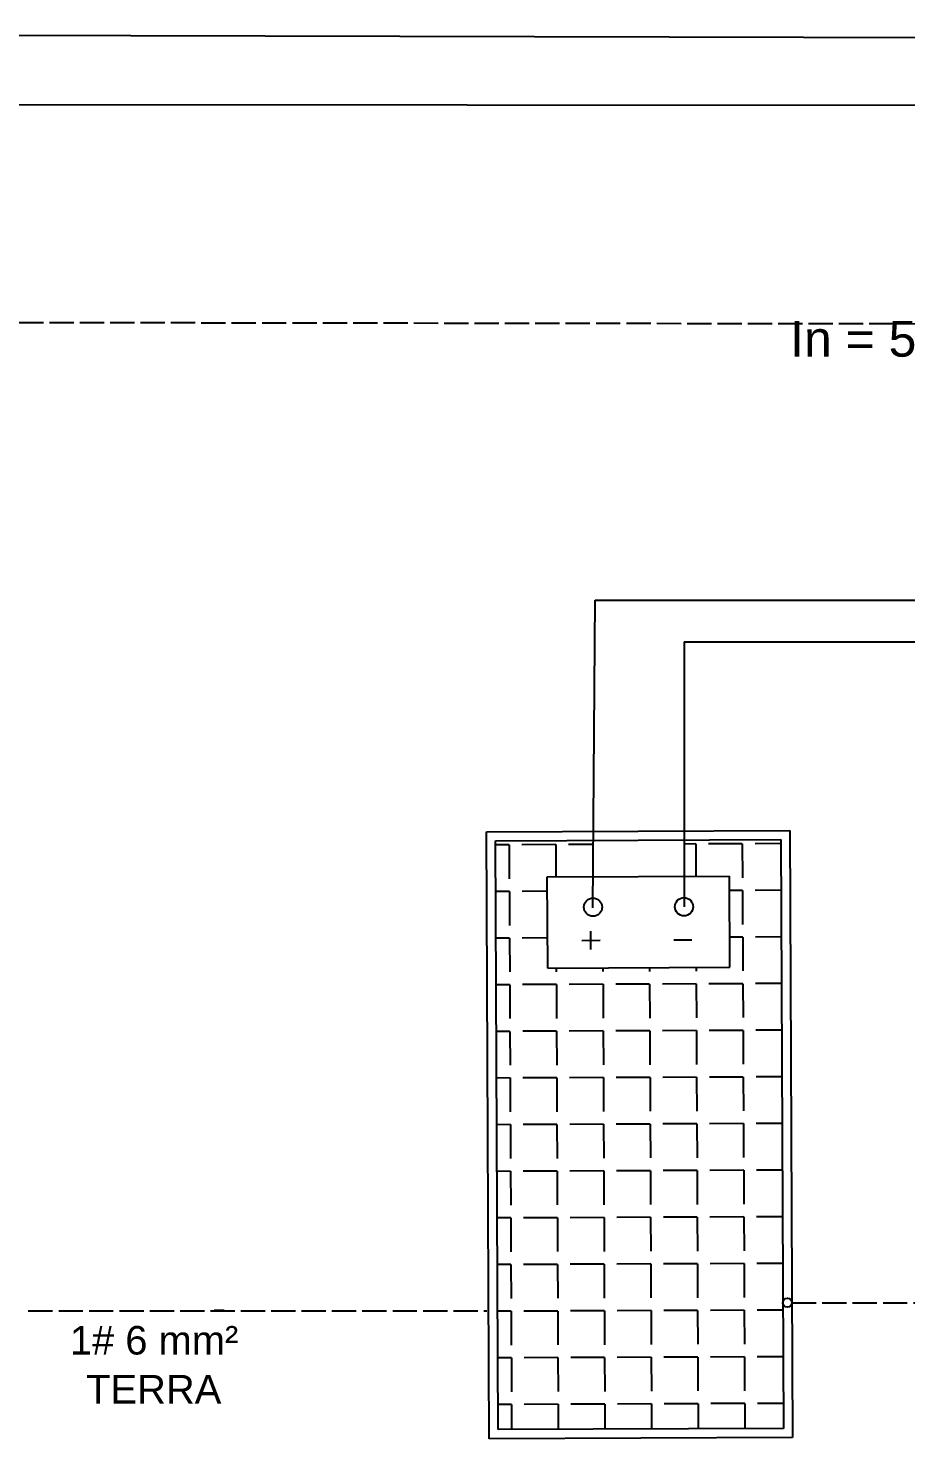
# Model space of a CAD drawing. Header units: millimetres. Extents: x 3165 to 8716, y -1118 to 2802.
# Drawn here: x 5212 to 5645, y 1162 to 1859 of the extents above; entities that cross this region are included whole.
import ezdxf

# ---------------------------------------------------------------- set-up
doc = ezdxf.new("R2010")
doc.units = ezdxf.units.MM
doc.linetypes.add('ACAD_ISO02W100', pattern=[15, 12, -3])
doc.layers.add('1', color=7, linetype='Continuous')
doc.layers.add('TERRA', color=3, linetype='ACAD_ISO02W100')
doc.styles.get("Standard").update_dxf_attribs({"font": 'arial.ttf'})

msp = doc.modelspace()

# ---------------------------------------------------------------- linework, layer by layer
for p, q in [((3744.36, 1858.58), (6458.99, 1852.16)), ((3749.21, 1821.46), (6456.82, 1820.31)), ((5490.41, 1424.15), (5491.53, 1576.2)), ((5491.53, 1576.2), (5817.06, 1576.2)), ((5535.51, 1555.5), (5827.8, 1555.5)), ((5535.51, 1555.5), (5535.51, 1424.6))]:
    msp.add_line(p, q)
at = {"layer": '1'}
for p, q in [((5437.88, 1461.77), (5587.78, 1462.41)), ((5439.15, 1161.97), (5437.88, 1461.77)), ((5442.39, 1457.29), (5583.3, 1457.89)), ((5443.63, 1166.49), (5442.39, 1457.29)), ((5583.3, 1457.89), (5584.54, 1167.09)), ((5587.78, 1462.41), (5589.05, 1162.61)), ((5467.95, 1439.41), (5557.89, 1439.8)), ((5468.15, 1394.45), (5467.95, 1439.41)), ((5558.08, 1394.83), (5557.89, 1439.8)), ((5485, 1408.13), (5493.99, 1408.17)), ((5489.52, 1403.65), (5489.48, 1412.64)), ((5530.37, 1408.32), (5539.36, 1408.36)), ((5468.15, 1394.45), (5558.08, 1394.83)), ((5584.54, 1167.09), (5443.63, 1166.49)), ((5589.05, 1162.61), (5439.15, 1161.97))]:
    msp.add_line(p, q, dxfattribs=at)
at = {"layer": '1', "linetype": 'Continuous'}
for p, q in [((5449.09, 1455.33), (5442.4, 1455.3)), ((5449.09, 1455.33), (5449.16, 1438.57)), ((5472.13, 1455.43), (5455.37, 1455.35)), ((5472.13, 1455.43), (5472.19, 1439.43)), ((5490.37, 1455.5), (5478.41, 1455.45)), ((5541.23, 1455.72), (5535.34, 1455.69)), ((5541.23, 1455.72), (5541.3, 1439.73)), ((5564.27, 1455.82), (5547.51, 1455.75)), ((5564.27, 1455.82), (5564.34, 1439.06)), ((5583.31, 1455.9), (5570.55, 1455.84)), ((5449.19, 1432.29), (5442.5, 1432.26)), ((5449.19, 1432.29), (5449.26, 1415.54)), ((5467.98, 1432.37), (5455.47, 1432.32)), ((5564.36, 1432.78), (5557.92, 1432.75)), ((5564.36, 1432.78), (5564.44, 1416.03)), ((5583.41, 1432.86), (5570.65, 1432.81)), ((5449.29, 1409.26), (5442.6, 1409.23)), ((5449.29, 1409.26), (5449.36, 1392.5)), ((5468.08, 1409.34), (5455.57, 1409.28)), ((5564.46, 1409.75), (5558.02, 1409.72)), ((5564.46, 1409.75), (5564.53, 1392.99)), ((5583.5, 1409.83), (5570.75, 1409.77)), ((5472.39, 1394.46), (5472.39, 1392.6)), ((5495.42, 1394.56), (5495.43, 1392.7)), ((5518.46, 1394.66), (5518.46, 1392.8)), ((5541.49, 1394.76), (5541.5, 1392.9)), ((5472.42, 1386.32), (5455.67, 1386.25)), ((5472.42, 1386.32), (5472.49, 1369.57)), ((5495.46, 1386.42), (5478.7, 1386.35)), ((5495.46, 1386.42), (5495.53, 1369.67)), ((5518.49, 1386.52), (5501.74, 1386.44)), ((5518.49, 1386.52), (5518.56, 1369.76)), ((5541.53, 1386.61), (5524.77, 1386.54)), ((5541.53, 1386.61), (5541.6, 1369.86)), ((5564.56, 1386.71), (5547.81, 1386.64)), ((5564.56, 1386.71), (5564.63, 1369.96)), ((5583.6, 1386.79), (5570.84, 1386.74)), ((5449.39, 1386.22), (5442.7, 1386.19)), ((5449.39, 1386.22), (5449.46, 1369.47)), ((5449.48, 1363.19), (5442.79, 1363.16)), ((5449.48, 1363.19), (5449.55, 1346.43)), ((5472.52, 1363.28), (5455.77, 1363.21)), ((5472.52, 1363.28), (5472.59, 1346.53)), ((5495.55, 1363.38), (5478.8, 1363.31)), ((5495.55, 1363.38), (5495.62, 1346.63)), ((5518.59, 1363.48), (5501.84, 1363.41)), ((5518.59, 1363.48), (5518.66, 1346.73)), ((5541.62, 1363.58), (5524.87, 1363.51)), ((5541.62, 1363.58), (5541.69, 1346.83)), ((5564.66, 1363.68), (5547.91, 1363.61)), ((5564.66, 1363.68), (5564.73, 1346.92)), ((5583.7, 1363.76), (5570.94, 1363.7)), ((5449.58, 1340.15), (5442.89, 1340.12)), ((5449.58, 1340.15), (5449.65, 1323.4)), ((5472.62, 1340.25), (5455.86, 1340.18)), ((5472.62, 1340.25), (5472.69, 1323.5)), ((5495.65, 1340.35), (5478.9, 1340.28)), ((5495.65, 1340.35), (5495.72, 1323.59)), ((5518.69, 1340.45), (5501.93, 1340.37)), ((5518.69, 1340.45), (5518.76, 1323.69)), ((5541.72, 1340.54), (5524.97, 1340.47)), ((5541.72, 1340.54), (5541.79, 1323.79)), ((5564.76, 1340.64), (5548, 1340.57)), ((5564.76, 1340.64), (5564.83, 1323.89)), ((5583.8, 1340.72), (5571.04, 1340.67)), ((5449.68, 1317.12), (5442.99, 1317.09)), ((5449.68, 1317.12), (5449.75, 1300.36)), ((5472.71, 1317.21), (5455.96, 1317.14)), ((5472.71, 1317.21), (5472.79, 1300.46)), ((5495.75, 1317.31), (5479, 1317.24)), ((5495.75, 1317.31), (5495.82, 1300.56)), ((5518.78, 1317.41), (5502.03, 1317.34)), ((5518.78, 1317.41), (5518.86, 1300.66)), ((5541.82, 1317.51), (5525.07, 1317.44)), ((5541.82, 1317.51), (5541.89, 1300.76)), ((5564.85, 1317.61), (5548.1, 1317.54)), ((5564.85, 1317.61), (5564.93, 1300.85)), ((5583.9, 1317.69), (5571.14, 1317.63)), ((5449.78, 1294.08), (5443.09, 1294.05)), ((5449.78, 1294.08), (5449.85, 1277.33)), ((5472.81, 1294.18), (5456.06, 1294.11)), ((5472.81, 1294.18), (5472.88, 1277.43)), ((5495.85, 1294.28), (5479.09, 1294.21)), ((5495.85, 1294.28), (5495.92, 1277.52)), ((5518.88, 1294.38), (5502.13, 1294.3)), ((5518.88, 1294.38), (5518.95, 1277.62)), ((5541.92, 1294.47), (5525.16, 1294.4)), ((5541.92, 1294.47), (5541.99, 1277.72)), ((5564.95, 1294.57), (5548.2, 1294.5)), ((5564.95, 1294.57), (5565.02, 1277.82)), ((5583.99, 1294.65), (5571.23, 1294.6)), ((5449.88, 1271.05), (5443.19, 1271.02)), ((5449.88, 1271.05), (5449.95, 1254.29)), ((5472.91, 1271.14), (5456.16, 1271.07)), ((5472.91, 1271.14), (5472.98, 1254.39)), ((5495.95, 1271.24), (5479.19, 1271.17)), ((5495.95, 1271.24), (5496.02, 1254.49)), ((5518.98, 1271.34), (5502.23, 1271.27)), ((5518.98, 1271.34), (5519.05, 1254.59)), ((5542.02, 1271.44), (5525.26, 1271.37)), ((5542.02, 1271.44), (5542.09, 1254.69)), ((5565.05, 1271.54), (5548.3, 1271.47)), ((5565.05, 1271.54), (5565.12, 1254.78)), ((5584.09, 1271.62), (5571.33, 1271.56)), ((5449.97, 1248.01), (5443.28, 1247.98)), ((5449.97, 1248.01), (5450.04, 1231.26)), ((5473.01, 1248.11), (5456.26, 1248.04)), ((5473.01, 1248.11), (5473.08, 1231.36)), ((5496.04, 1248.21), (5479.29, 1248.14)), ((5496.04, 1248.21), (5496.11, 1231.45)), ((5519.08, 1248.31), (5502.33, 1248.23)), ((5519.08, 1248.31), (5519.15, 1231.55)), ((5542.11, 1248.4), (5525.36, 1248.33)), ((5542.11, 1248.4), (5542.18, 1231.65)), ((5565.15, 1248.5), (5548.4, 1248.43)), ((5565.15, 1248.5), (5565.22, 1231.75)), ((5584.19, 1248.58), (5571.43, 1248.53)), ((5450.07, 1224.98), (5443.38, 1224.95)), ((5450.07, 1224.98), (5450.14, 1208.22)), ((5473.11, 1225.07), (5456.35, 1225)), ((5473.11, 1225.07), (5473.18, 1208.32)), ((5496.14, 1225.17), (5479.39, 1225.1)), ((5496.14, 1225.17), (5496.21, 1208.42)), ((5519.18, 1225.27), (5502.42, 1225.2)), ((5519.18, 1225.27), (5519.25, 1208.52)), ((5542.21, 1225.37), (5525.46, 1225.3)), ((5542.21, 1225.37), (5542.28, 1208.62)), ((5565.25, 1225.47), (5548.49, 1225.4)), ((5565.25, 1225.47), (5565.32, 1208.71)), ((5584.29, 1225.55), (5571.53, 1225.49)), ((5450.17, 1201.94), (5443.48, 1201.91)), ((5450.17, 1201.94), (5450.24, 1185.19)), ((5473.2, 1202.04), (5456.45, 1201.97)), ((5473.2, 1202.04), (5473.28, 1185.29)), ((5496.24, 1202.14), (5479.49, 1202.07)), ((5496.24, 1202.14), (5496.31, 1185.38)), ((5519.27, 1202.24), (5502.52, 1202.16)), ((5519.27, 1202.24), (5519.35, 1185.48)), ((5542.31, 1202.33), (5525.56, 1202.26)), ((5542.31, 1202.33), (5542.38, 1185.58)), ((5565.34, 1202.43), (5548.59, 1202.36)), ((5565.34, 1202.43), (5565.42, 1185.68)), ((5584.39, 1202.51), (5571.63, 1202.46)), ((5450.27, 1178.91), (5443.58, 1178.88)), ((5450.27, 1178.91), (5450.32, 1166.52)), ((5473.3, 1179), (5456.55, 1178.93)), ((5473.3, 1179), (5473.35, 1166.62)), ((5496.34, 1179.1), (5479.58, 1179.03)), ((5496.34, 1179.1), (5496.39, 1166.71)), ((5519.37, 1179.2), (5502.62, 1179.13)), ((5519.37, 1179.2), (5519.42, 1166.81)), ((5542.41, 1179.3), (5525.65, 1179.23)), ((5542.41, 1179.3), (5542.46, 1166.91)), ((5565.44, 1179.4), (5548.69, 1179.32)), ((5565.44, 1179.4), (5565.49, 1167.01)), ((5584.48, 1179.48), (5571.72, 1179.42))]:
    msp.add_line(p, q, dxfattribs=at)
at = {"layer": '1'}
for centre, radius in [((5490.5, 1424.52), 4.5), ((5535.47, 1424.71), 4.5), ((5586.52, 1229.17), 2.25)]:
    msp.add_circle(centre, radius, dxfattribs=at)
at = {"layer": 'TERRA'}
for p, q in [((4847.01, 1713.8), (6308.93, 1711.73)), ((5588.77, 1229.18), (5657.4, 1229.18)), ((5211.56, 1225.19), (5438, 1225.19)), ((5308.34, 1225.25), (5303.29, 1225.25))]:
    msp.add_line(p, q, dxfattribs=at)

# ---------------------------------------------------------------- texts
at = {"insert": (5587.93, 1714.01), "char_height": 17.636, "attachment_point": 1}
msp.add_mtext_dynamic_manual_height_columns('In = 5,45A', width=128.5542, gutter_width=12.5, heights=[20.65], dxfattribs=at)
at = {"layer": '1', "linetype": 'Continuous'}
for s, p in [('1# 6 mm²', (5232.06, 1203.58)), ('TERRA', (5240.12, 1179.38))]:
    msp.add_text(s, height=14.109, dxfattribs=at).set_placement(p)

doc.saveas('drawing.dxf')
